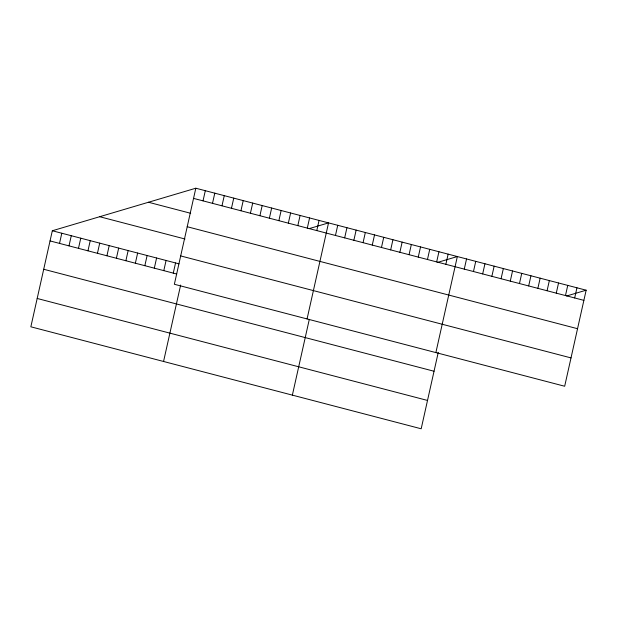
<?xml version="1.0" encoding="UTF-8"?>
<svg xmlns="http://www.w3.org/2000/svg" width="617" height="617" viewBox="0 0 617 617"><rect width="100%" height="100%" fill="white"/><g stroke="black" fill="none" stroke-linecap="round" stroke-linejoin="round"><path stroke-width="0.93" d="M195.82 188.216L174.356 284.267L564.678 386.242L586.15 290.198L195.82 188.216L52.322 230.758L30.85 326.802L421.18 428.784L438.263 352.346M59.525 243.399L61.8 233.234M69.004 245.875L71.279 235.709M78.482 248.35L80.758 238.185M87.961 250.826L90.236 240.661M97.447 253.309L99.715 243.137M106.926 255.785L109.194 245.612M116.405 258.261L118.672 248.088M125.883 260.736L128.151 250.564M135.362 263.212L137.637 253.047M144.841 265.688L147.116 255.523M154.319 268.164L156.595 257.999M163.798 270.639L166.073 260.474M173.277 273.123L175.552 262.95M163.559 361.477L180.65 285.046M203.032 200.864L205.307 190.692M212.51 203.34L214.785 193.167M221.989 205.816L224.264 195.651M231.468 208.291L233.743 198.126M240.946 210.767L243.221 200.602M250.425 213.243L252.7 203.078M259.904 215.726L262.179 205.554M269.382 218.202L271.657 208.029M278.869 220.678L281.136 210.505M288.347 223.153L290.615 212.981M297.826 225.629L300.093 215.456M307.305 228.105L309.58 217.94M316.783 230.581L319.058 220.416M307.065 318.943L328.537 222.891L309.032 228.668M292.365 395.127L309.264 319.552M335.463 235.463L337.738 225.29M344.664 237.869L346.939 227.696M353.865 240.268L356.14 230.102M363.066 242.674L365.333 232.501M372.267 245.08L374.534 234.907M381.468 247.479L383.735 237.314M390.669 249.885L392.936 239.712M399.87 252.291L402.137 242.119M409.063 254.69L411.338 244.525M418.264 257.096L420.539 246.923M427.465 259.502L429.741 249.33M436.666 261.901L438.942 251.736M445.867 264.307L448.143 254.135M435.872 352.592L457.344 256.541L437.846 262.325M464.269 269.112L466.545 258.947M473.47 271.519L475.746 261.353M482.671 273.925L484.947 263.752M491.872 276.323L494.148 266.158M501.073 278.73L503.349 268.565M510.274 281.136L512.542 270.963M519.475 283.535L521.743 273.37M528.676 285.941L530.944 275.776M537.877 288.347L540.145 278.174M547.078 290.746L549.346 280.581M556.272 293.152L558.547 282.987M565.473 295.558L567.748 285.386M574.674 297.957L576.949 287.792M566.653 295.975L586.15 290.198M193.553 198.389L583.875 300.363M148.466 202.253L190.692 213.289M187.213 226.724L577.543 328.707M99.676 216.714L184.992 239.003M180.688 255.924L571.018 357.906M52.322 230.758L178.999 263.852M50.046 240.923L176.724 274.017M43.714 269.267L434.036 371.241M37.182 298.466L427.512 400.441"/></g></svg>
